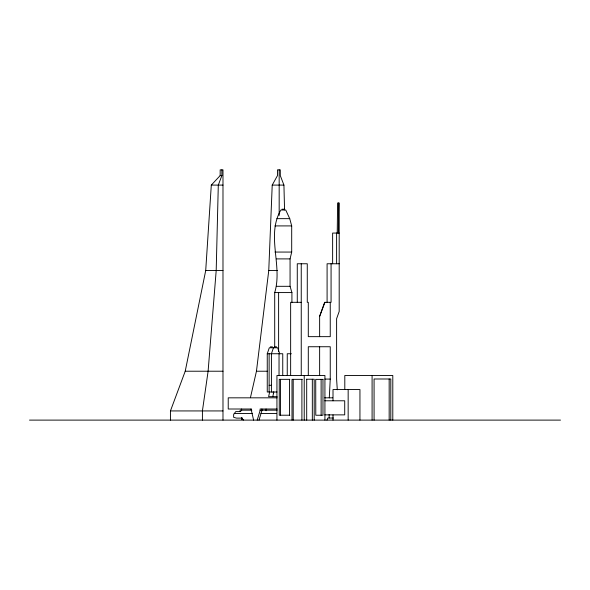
<?xml version="1.0" encoding="UTF-8"?>
<svg xmlns="http://www.w3.org/2000/svg" width="590" height="590" viewBox="0 0 590 590"><rect width="100%" height="100%" fill="white"/><g stroke="black" fill="none" stroke-linecap="round" stroke-linejoin="round"><path stroke-width="0.89" d="M337.222 233.065L337.598 202.99L339.191 202.99L339.191 311.446L336.61 318.681L336.61 379.082L337.288 389.798M338.299 233.065L338.675 202.99M250.426 397.697L256.451 371.221L268.76 270.544L272.219 185.09L277.477 175.599L277.477 169.868L280.294 169.868L280.294 175.599L283.93 185.09L284.557 209.9M329.286 397.83L330.245 379.082L330.245 346.743L308.297 346.743L308.297 375.491M170.436 420.132L170.436 410.935L185.223 371.221L205.711 270.544L211.301 185.09L220.173 175.599L220.173 169.868L222.983 169.868L222.983 420.132M269.645 391.996L268.612 396.672L277.071 396.672M272.779 396.672L273.812 391.996M291.917 302.677L291.917 292.574L290.066 286.312L290.066 258.899L291.696 252.063L291.696 225.911L289.734 218.647L285.737 210.011L280.884 210.011C265.928 235.395 282.898 265.839 274.704 292.574L274.704 346.795M239.85 411.614L240.219 410.168L251.842 410.168M257.196 420.11L260.116 410.485L260.116 409.01L277.123 409.01M259.003 420.11L261.923 410.485L261.923 409.01M277.02 391.996L267.255 391.996L267.255 353.742L269.298 347.776L277.654 347.776L279.697 353.742M273.465 347.776L271.422 353.742L271.422 391.996M319.632 336.654L319.632 316.365L324.633 302.316L331.071 302.316L331.071 263.76M221.877 169.868L221.877 175.599L218.3 185.09L216.198 270.544L208.108 371.221L202.414 410.935L202.414 420.132M319.632 316.365L324.943 302.316M326.956 420.11L327.745 418.022L333.402 418.022M240.735 411.614L235.742 411.614L233.633 414.512L233.633 417.337L236.546 418.118L242.512 418.118M220.173 175.599L221.877 175.599M211.301 185.09L222.983 185.09M272.219 185.09L283.93 185.09M281.931 209.207L284.69 209.207M276.887 218.647L289.734 218.647M274.925 225.911L291.696 225.911M339.191 233.065L332.627 233.065L332.627 263.76M274.925 252.063L291.696 252.063M276.555 258.899L290.066 258.899M339.191 263.76L327.089 263.76L327.089 302.316M205.711 270.544L222.983 270.544M268.76 270.544L277.433 270.544M276.555 286.312L290.066 286.312M274.704 292.574L291.917 292.574M301.247 302.316L290.641 302.316L290.641 375.432M270.338 346.854L272.447 346.854M274.505 346.854L276.614 346.854M267.255 353.742L282.75 353.742L282.75 375.38M291.335 353.742L287.249 353.742L287.249 375.41M185.223 371.221L222.983 371.221M256.451 371.221L267.358 371.221M324.943 379.082L330.245 379.082M306.505 379.237L314.19 379.237L314.19 420.11M289.845 379.348L279.262 379.348L279.262 415.213L289.845 415.213M302.205 379.348L291.998 379.348L291.998 420.11M269.129 385.3L271.584 385.3M277.153 397.83L228.227 397.83L228.227 409.01L251.288 409.01M324.692 397.83L332.694 397.83M324.766 400.787L344.715 400.787L344.715 414.873L324.766 414.873M261.399 410.168L277.116 410.168M260.116 410.485L261.923 410.485M170.436 410.935L222.983 410.935M234.178 413.538L252.608 413.538M260.905 413.538L276.57 413.538M243.353 419.424L241.59 419.424L241.59 417.691M29.5 420.11L560.5 420.11M241.989 418.118L243.287 420.11M253.597 420.11L251.067 409.01M273.133 391.996L273.48 393.552M392.793 420.11L392.793 375.491L344.803 375.491L344.803 389.555M390.801 420.11L390.801 378.994L374.075 378.994L374.075 420.11M389.164 378.994L389.164 420.11M372.091 375.491L372.091 420.11M359.944 420.11L359.944 389.555L333.011 389.555L333.011 400.787M348.159 389.555L348.159 420.11M336.61 233.065L336.61 263.76M333.011 414.873L333.011 420.11M330.245 302.316L330.245 336.654L308.297 336.654L308.297 302.316L307.272 302.316L307.272 263.76L297.272 263.76L297.272 302.316M329.139 414.431L329.139 418.022M324.928 420.11L324.928 375.491L276.939 375.491L276.939 420.11M321.122 379.377L321.122 415.242M319.632 346.743L319.632 375.491M312.331 379.237L312.331 420.11M306.697 379.237L306.697 420.11M304.226 375.491L304.226 420.11M301.903 379.348L301.903 420.11M301.247 263.76L301.247 375.432M293.208 379.348L293.208 420.11M289.491 379.348L289.491 415.213M280.464 379.348L280.464 415.213M279.173 169.868L279.173 215.409M279.033 353.742L279.033 375.38M278.613 292.574L278.613 351.389M269.129 353.742L269.129 391.996M266.06 409.01L266.06 410.751M241.59 409.01L241.59 410.751M322.973 379.377L315.724 379.377L315.783 415.242L322.973 415.242L322.973 379.377"/></g></svg>
